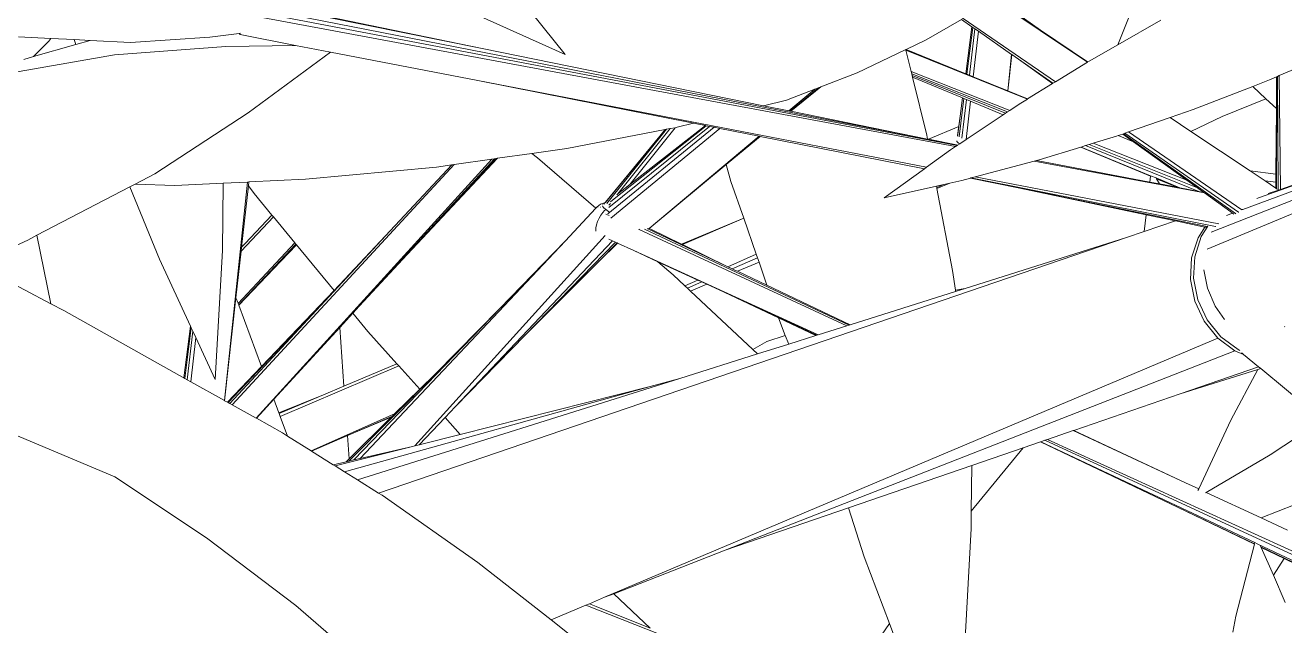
# Model space of a CAD drawing. Header units: millimetres. Extents: x 18 to 174501, y 22 to 24571.
# Drawn here: x 22337.6 to 22476.7, y 15896.5 to 15962.8 of the extents above; entities that cross this region are included whole.
import ezdxf

# ---------------------------------------------------------------- set-up
doc = ezdxf.new("R2010")
doc.units = ezdxf.units.MM
doc.header["$MEASUREMENT"] = 0
doc.layers.add('Edges', color=7, linetype='Continuous', lineweight=18)

# ---------------------------------------------------------------- blocks, each defined once
blk = doc.blocks.new('BAMBOOPLAN')
at = {"layer": 'Edges'}
for p, q in [((7.053, 0.9016), (6.2598, 1.4322)), ((6.9789, 0.952), (6.261, 1.4395)), ((6.4446, 1.2532), (7.0024, 0.8705)), ((6.2288, 0.9136), (6.126, 1.0417)), ((8.293, 1.045), (7.2417, 0.6066)), ((7.1408, 1.0295), (7.1006, 0.9287)), ((6.8448, 0.7683), (5.7281, 0.9758)), ((6.8473, 0.77), (5.729, 0.9827)), ((6.8461, 0.7708), (5.7295, 0.9889)), ((6.2288, 0.9136), (6.08, 0.9803)), ((6.9408, 0.9785), (6.9789, 0.952)), ((5.8525, 0.9734), (6.0976, 0.9227)), ((5.8526, 0.9724), (6.0976, 0.9227)), ((6.8539, 0.9686), (6.7985, 0.9367)), ((6.8539, 0.9686), (6.8703, 0.9572)), ((6.8607, 0.8832), (6.8703, 0.9572)), ((6.8627, 0.8824), (6.8719, 0.9561)), ((6.8703, 0.9572), (6.8719, 0.9561)), ((6.8719, 0.9561), (6.8751, 0.9539)), ((7.1006, 0.9287), (7.1688, 0.9674)), ((5.366, 0.9414), (5.4173, 0.9388)), ((5.3898, 0.9101), (5.4139, 0.9347)), ((5.4139, 0.9347), (5.4173, 0.9388)), ((5.4173, 0.9388), (5.4539, 0.9369)), ((5.4567, 0.9292), (5.4539, 0.9369)), ((5.4539, 0.9369), (5.4794, 0.9356)), ((5.4794, 0.9356), (5.4567, 0.9292)), ((5.4794, 0.9356), (5.5431, 0.9324)), ((5.5431, 0.9324), (5.6678, 0.9407)), ((5.6678, 0.9407), (5.7145, 0.9468)), ((5.7145, 0.9468), (5.7162, 0.947)), ((5.7157, 0.9449), (5.7145, 0.9468)), ((5.7157, 0.9449), (5.8033, 0.9279)), ((6.7985, 0.9367), (6.7666, 0.9215)), ((6.8751, 0.9539), (6.8665, 0.8808)), ((6.8807, 0.95), (6.8726, 0.8783)), ((6.8751, 0.9539), (6.8807, 0.95)), ((6.8807, 0.95), (6.9331, 0.9136)), ((7.0531, 0.9017), (6.9789, 0.952)), ((5.4567, 0.9292), (5.3898, 0.9101)), ((5.5177, 0.9128), (5.6933, 0.926)), ((5.6933, 0.926), (5.8033, 0.9279)), ((5.7286, 0.8216), (5.8586, 0.9173)), ((5.8033, 0.9279), (5.8586, 0.9173)), ((5.8586, 0.9173), (6.0907, 0.8724)), ((6.0976, 0.9227), (6.5416, 0.8326)), ((6.7662, 0.9213), (6.6893, 0.8845)), ((6.7666, 0.9215), (6.7662, 0.9213)), ((6.7664, 0.9205), (6.7662, 0.9213)), ((6.9583, 0.8433), (6.7664, 0.9205)), ((6.7747, 0.8868), (6.7664, 0.9205)), ((6.8607, 0.8832), (6.7666, 0.9215)), ((7.0557, 0.9032), (7.1006, 0.9287)), ((5.295, 0.8742), (5.5177, 0.9128)), ((5.3898, 0.9101), (5.3746, 0.9058)), ((6.927, 0.8562), (6.9331, 0.9136)), ((6.9272, 0.8561), (6.9336, 0.9133)), ((6.9331, 0.9136), (6.9336, 0.9133)), ((6.9336, 0.9133), (6.9442, 0.9059)), ((6.9979, 0.8677), (6.9442, 0.9059)), ((6.9442, 0.9059), (6.9985, 0.8681)), ((7.0024, 0.8705), (7.053, 0.9016)), ((7.053, 0.9016), (7.0531, 0.9017)), ((7.0531, 0.9017), (7.0557, 0.9032)), ((7.9594, 0.9136), (7.2483, 0.6333)), ((6.6893, 0.8845), (6.6319, 0.8624)), ((6.7747, 0.8868), (6.9304, 0.8254)), ((6.7756, 0.8831), (6.7747, 0.8868)), ((6.7756, 0.8831), (6.9266, 0.8229)), ((6.7762, 0.8805), (6.7756, 0.8831)), ((6.7762, 0.8805), (6.9236, 0.8209)), ((6.777, 0.8775), (6.7762, 0.8805)), ((6.8557, 0.8449), (6.777, 0.8775)), ((6.7994, 0.7861), (6.777, 0.8775)), ((6.8627, 0.8824), (6.8607, 0.8832)), ((6.8665, 0.8808), (6.8627, 0.8824)), ((6.8726, 0.8783), (6.8665, 0.8808)), ((6.927, 0.8562), (6.8726, 0.8783)), ((7.2979, 0.6692), (7.8982, 0.891)), ((7.3399, 0.8734), (7.3513, 0.8783)), ((7.351, 0.8283), (7.3513, 0.8783)), ((7.3513, 0.8783), (7.3516, 0.8785)), ((7.3514, 0.7019), (7.3516, 0.8785)), ((7.3516, 0.8785), (7.3526, 0.8789)), ((7.3526, 0.8789), (7.3555, 0.8801)), ((7.3526, 0.8789), (7.3537, 0.7002)), ((7.3555, 0.8801), (7.387, 0.8937)), ((7.3555, 0.8801), (7.3573, 0.7008)), ((6.0907, 0.8724), (6.4314, 0.8052)), ((6.0907, 0.8724), (6.7988, 0.7356)), ((6.6228, 0.8589), (6.5779, 0.8416)), ((6.5818, 0.8244), (6.6228, 0.8589)), ((6.5839, 0.824), (6.6284, 0.861)), ((6.6319, 0.8624), (6.5846, 0.8239)), ((6.6284, 0.861), (6.6228, 0.8589)), ((6.6319, 0.8624), (6.6284, 0.861)), ((6.9272, 0.8561), (6.927, 0.8562)), ((6.9584, 0.8434), (6.9272, 0.8561)), ((6.9584, 0.8434), (6.9979, 0.8677)), ((6.9979, 0.8677), (6.9985, 0.8681)), ((6.9985, 0.8681), (7.0024, 0.8705)), ((7.2197, 0.8267), (7.3138, 0.8632)), ((7.3138, 0.8632), (7.3399, 0.8734)), ((7.3346, 0.8437), (7.3138, 0.8632)), ((6.5779, 0.8416), (6.5416, 0.8326)), ((6.8503, 0.7836), (6.8579, 0.844)), ((6.852, 0.816), (6.8557, 0.8449)), ((6.862, 0.8423), (6.8548, 0.7814)), ((6.8579, 0.844), (6.8557, 0.8449)), ((6.862, 0.8423), (6.8579, 0.844)), ((6.8682, 0.8398), (6.8613, 0.7794)), ((6.8682, 0.8398), (6.862, 0.8423)), ((6.9199, 0.8184), (6.8682, 0.8398)), ((6.9304, 0.8254), (6.945, 0.8351)), ((6.945, 0.8351), (6.9583, 0.8433)), ((6.9583, 0.8433), (6.9584, 0.8434)), ((7.3346, 0.8437), (7.2653, 0.8156)), ((7.351, 0.8283), (7.3346, 0.8437)), ((5.581, 0.7255), (5.7286, 0.8216)), ((6.5416, 0.8326), (6.5818, 0.8244)), ((6.5818, 0.8244), (6.5839, 0.824)), ((6.5839, 0.824), (6.5846, 0.8239)), ((6.5846, 0.8239), (6.8005, 0.7801)), ((6.848, 0.7857), (6.852, 0.816)), ((6.8498, 0.8002), (6.852, 0.816)), ((6.8613, 0.7794), (6.9199, 0.8184)), ((6.9199, 0.8184), (6.9236, 0.8209)), ((6.9236, 0.8209), (6.9266, 0.8229)), ((6.9266, 0.8229), (6.9304, 0.8254)), ((7.1836, 0.8142), (7.2197, 0.8267)), ((7.2653, 0.8156), (7.2162, 0.7923)), ((7.3503, 0.725), (7.351, 0.8283)), ((6.3866, 0.7951), (6.2316, 0.7652)), ((6.3888, 0.7955), (6.2944, 0.6786)), ((6.4637, 0.7988), (6.296, 0.6624)), ((6.4563, 0.8002), (6.2974, 0.6725)), ((6.4729, 0.7969), (6.3006, 0.6552)), ((6.4514, 0.8012), (6.3007, 0.6815)), ((6.3943, 0.7966), (6.3119, 0.6936)), ((6.4021, 0.7981), (6.3309, 0.7084)), ((6.3331, 0.7101), (6.4504, 0.8014)), ((6.3779, 0.7845), (6.3866, 0.7951)), ((6.3888, 0.7955), (6.3866, 0.7951)), ((6.3943, 0.7966), (6.3888, 0.7955)), ((6.4021, 0.7981), (6.3943, 0.7966)), ((6.4054, 0.7987), (6.4021, 0.7981)), ((6.4314, 0.8052), (6.4054, 0.7987)), ((6.4314, 0.8052), (6.4504, 0.8014)), ((6.4504, 0.8014), (6.4514, 0.8012)), ((6.4514, 0.8012), (6.4563, 0.8002)), ((6.4563, 0.8002), (6.4637, 0.7988)), ((6.4637, 0.7988), (6.4729, 0.7969)), ((6.4729, 0.7969), (6.5347, 0.7848)), ((6.8498, 0.8002), (6.8021, 0.7798)), ((6.8482, 0.7876), (6.8498, 0.8002)), ((7.1178, 0.7913), (7.1836, 0.8142)), ((7.2162, 0.7923), (7.1836, 0.8142)), ((6.2922, 0.6809), (6.3779, 0.7845)), ((6.2925, 0.6803), (6.3779, 0.7845)), ((6.3614, 0.6391), (6.5347, 0.7848)), ((6.4827, 0.7398), (6.5363, 0.7844)), ((6.5347, 0.7848), (6.5363, 0.7844)), ((6.5363, 0.7844), (6.7955, 0.7333)), ((6.8005, 0.7801), (6.7994, 0.7861)), ((6.8005, 0.7801), (6.8021, 0.7798)), ((6.8021, 0.7798), (6.8461, 0.7708)), ((6.847, 0.7772), (6.8469, 0.7761)), ((6.8469, 0.7761), (6.8492, 0.7739)), ((6.8482, 0.7876), (6.8478, 0.7845)), ((6.8515, 0.7728), (6.8613, 0.7794)), ((7.0621, 0.7735), (7.0986, 0.7846)), ((7.0986, 0.7846), (7.1015, 0.7857)), ((7.1015, 0.7857), (7.1086, 0.7881)), ((7.1255, 0.776), (7.1015, 0.7857)), ((7.1086, 0.7881), (7.1095, 0.7884)), ((7.1255, 0.776), (7.1086, 0.7881)), ((7.1095, 0.7884), (7.1119, 0.7893)), ((7.2867, 0.6626), (7.1095, 0.7884)), ((7.1119, 0.7893), (7.1178, 0.7913)), ((7.1119, 0.7893), (7.291, 0.6647)), ((7.1178, 0.7913), (7.2966, 0.6687)), ((7.2097, 0.7153), (7.1255, 0.776)), ((7.3097, 0.7298), (7.2162, 0.7923)), ((6.1762, 0.7574), (6.1222, 0.7498)), ((6.2316, 0.7652), (6.1762, 0.7574)), ((6.1849, 0.7505), (6.1762, 0.7574)), ((6.7988, 0.7356), (6.837, 0.7632)), ((6.837, 0.7632), (6.8448, 0.7683)), ((6.8448, 0.7683), (6.8473, 0.77)), ((6.848, 0.7705), (6.8461, 0.7708)), ((6.8473, 0.77), (6.848, 0.7705)), ((6.848, 0.7705), (6.8515, 0.7728)), ((6.8492, 0.7739), (6.8515, 0.7728)), ((6.9767, 0.7474), (7.0424, 0.7675)), ((7.0424, 0.7675), (7.0429, 0.7676)), ((7.1524, 0.7215), (7.0424, 0.7675)), ((7.0429, 0.7676), (7.0499, 0.7698)), ((7.1524, 0.7223), (7.0429, 0.7676)), ((7.0499, 0.7698), (7.0554, 0.7715)), ((7.0499, 0.7698), (7.2284, 0.6976)), ((7.0554, 0.7715), (7.0621, 0.7735)), ((7.0554, 0.7715), (7.2266, 0.7031)), ((7.0621, 0.7735), (7.2097, 0.7153)), ((6.0535, 0.74), (5.7034, 0.3611)), ((5.741, 0.3402), (6.1128, 0.7484)), ((6.0257, 0.7361), (5.8192, 0.7167)), ((5.9037, 0.5165), (6.1173, 0.7491)), ((6.0498, 0.7395), (5.9454, 0.6274)), ((6.1222, 0.7498), (5.9792, 0.5979)), ((5.9792, 0.5979), (6.1198, 0.7494)), ((6.0498, 0.7395), (6.0257, 0.7361)), ((6.0535, 0.74), (6.0498, 0.7395)), ((6.1128, 0.7484), (6.0535, 0.74)), ((6.1173, 0.7491), (6.1128, 0.7484)), ((6.1198, 0.7494), (6.1173, 0.7491)), ((6.1222, 0.7498), (6.1198, 0.7494)), ((6.2773, 0.671), (6.1849, 0.7505)), ((6.3615, 0.639), (6.4827, 0.7398)), ((6.4904, 0.7133), (6.4827, 0.7398)), ((6.7955, 0.7333), (6.7988, 0.7356)), ((6.8759, 0.7207), (6.9688, 0.7453)), ((6.9688, 0.7453), (6.9724, 0.7462)), ((7.2374, 0.6954), (6.9688, 0.7453)), ((6.9724, 0.7462), (6.9767, 0.7474)), ((7.1513, 0.7122), (6.9724, 0.7462)), ((7.3243, 0.6881), (7.4703, 0.7397)), ((5.55, 0.7093), (5.581, 0.7255)), ((5.8192, 0.7167), (5.7296, 0.7125)), ((6.7321, 0.6876), (6.7955, 0.7333)), ((6.8544, 0.715), (6.8683, 0.7187)), ((6.8683, 0.7187), (6.8688, 0.7188)), ((6.9464, 0.7027), (6.8683, 0.7187)), ((6.8688, 0.7188), (6.8759, 0.7207)), ((6.8688, 0.7188), (7.2551, 0.6425)), ((6.8759, 0.7207), (7.2602, 0.6465)), ((7.1513, 0.7122), (7.1524, 0.7215)), ((7.1524, 0.7215), (7.1524, 0.7223)), ((7.1611, 0.7188), (7.1524, 0.7223)), ((7.1617, 0.7176), (7.1611, 0.7188)), ((7.1988, 0.7032), (7.1611, 0.7188)), ((7.1942, 0.7041), (7.1617, 0.7176)), ((7.1663, 0.7094), (7.1617, 0.7176)), ((7.3503, 0.725), (7.3097, 0.7298)), ((7.3331, 0.7142), (7.3097, 0.7298)), ((7.3503, 0.712), (7.3503, 0.725)), ((5.3953, 0.6286), (5.5416, 0.7049)), ((5.5416, 0.7049), (5.55, 0.7093)), ((5.5885, 0.5908), (5.5416, 0.7049)), ((5.6128, 0.7071), (5.55, 0.7093)), ((5.6891, 0.7106), (5.6128, 0.7071)), ((5.688, 0.6043), (5.6891, 0.7106)), ((5.7276, 0.7124), (5.6891, 0.7106)), ((5.691, 0.368), (5.7276, 0.7124)), ((5.7182, 0.6099), (5.7289, 0.7063)), ((5.7296, 0.7125), (5.7276, 0.7124)), ((5.7289, 0.7063), (5.7296, 0.7125)), ((5.7379, 0.6944), (5.7289, 0.7063)), ((6.3119, 0.6936), (6.3186, 0.6989)), ((6.3186, 0.6989), (6.3309, 0.7084)), ((6.3242, 0.7033), (6.3309, 0.7084)), ((6.3309, 0.7084), (6.3331, 0.7101)), ((6.5104, 0.6555), (6.4904, 0.7133)), ((6.7321, 0.6876), (6.8146, 0.7061)), ((6.8146, 0.7061), (6.8265, 0.7087)), ((6.815, 0.7039), (6.8146, 0.7061)), ((6.8265, 0.7087), (6.815, 0.7039)), ((6.8153, 0.7024), (6.815, 0.7039)), ((6.8355, 0.7108), (6.8153, 0.7024)), ((6.8399, 0.5729), (6.8153, 0.7024)), ((6.8265, 0.7087), (6.8355, 0.7108)), ((6.8355, 0.7108), (6.8544, 0.715)), ((7.2417, 0.6422), (6.9464, 0.7027)), ((7.1455, 0.6609), (6.9464, 0.7027)), ((7.1663, 0.7094), (7.1513, 0.7122)), ((7.1942, 0.7041), (7.1663, 0.7094)), ((7.1988, 0.7032), (7.1942, 0.7041)), ((7.2284, 0.6976), (7.1988, 0.7032)), ((7.2266, 0.7031), (7.2097, 0.7153)), ((7.2365, 0.696), (7.2266, 0.7031)), ((7.2365, 0.696), (7.2284, 0.6976)), ((7.2374, 0.6954), (7.2365, 0.696)), ((7.3503, 0.712), (7.3331, 0.7142)), ((7.3502, 0.7027), (7.3331, 0.7142)), ((7.3379, 0.6941), (7.3543, 0.6998)), ((7.3502, 0.7027), (7.3503, 0.712)), ((7.3514, 0.7019), (7.3502, 0.7027)), ((7.3521, 0.7014), (7.3514, 0.7019)), ((7.3543, 0.6998), (7.3573, 0.7008)), ((7.3573, 0.7008), (7.3901, 0.7121)), ((5.7661, 0.6602), (5.7379, 0.6944)), ((6.2845, 0.6773), (6.2792, 0.6731)), ((6.291, 0.6796), (6.2845, 0.6773)), ((6.2878, 0.6764), (6.288, 0.6766)), ((6.2887, 0.6765), (6.2885, 0.6763)), ((6.2912, 0.6797), (6.2895, 0.6775)), ((6.2912, 0.6797), (6.291, 0.6796)), ((6.2922, 0.6809), (6.2912, 0.6797)), ((6.3, 0.6788), (6.2976, 0.6758)), ((6.3, 0.6788), (6.3, 0.6788)), ((6.3007, 0.6815), (6.3003, 0.6812)), ((6.31, 0.6921), (6.3119, 0.6936)), ((7.2791, 0.6653), (7.2374, 0.6954)), ((7.3202, 0.6866), (7.3243, 0.6881)), ((5.7685, 0.6573), (5.7175, 0.6032)), ((5.7661, 0.6602), (5.7238, 0.6157)), ((5.7685, 0.6573), (5.7661, 0.6602)), ((5.8019, 0.6168), (5.7685, 0.6573)), ((6.2773, 0.671), (6.2285, 0.6193)), ((6.2792, 0.6731), (6.2773, 0.671)), ((6.2804, 0.673), (6.2805, 0.6731)), ((6.285, 0.6602), (6.2823, 0.6553)), ((6.2841, 0.6726), (6.2844, 0.6729)), ((6.288, 0.6644), (6.285, 0.6602)), ((6.2874, 0.6743), (6.2875, 0.6741)), ((6.2875, 0.6741), (6.2893, 0.6724)), ((6.291, 0.6676), (6.288, 0.6644)), ((6.2893, 0.6724), (6.2899, 0.6719)), ((6.2899, 0.6719), (6.2897, 0.6707)), ((6.2899, 0.6719), (6.2926, 0.6695)), ((6.2925, 0.6688), (6.291, 0.6676)), ((6.2926, 0.6695), (6.297, 0.6658)), ((6.2981, 0.6597), (6.2931, 0.662)), ((6.297, 0.6658), (6.2979, 0.665)), ((6.2974, 0.6725), (6.2974, 0.6725)), ((6.2981, 0.6597), (6.2981, 0.6596)), ((7.1425, 0.6343), (7.1455, 0.6609)), ((7.1918, 0.6511), (7.1455, 0.6609)), ((7.2721, 0.6597), (7.2723, 0.6598)), ((7.2723, 0.6598), (7.2819, 0.6633)), ((7.2819, 0.6633), (7.2791, 0.6653)), ((7.2837, 0.662), (7.2819, 0.6633)), ((7.287, 0.6624), (7.2867, 0.6626)), ((7.291, 0.6647), (7.2914, 0.6645)), ((7.2966, 0.6687), (7.2967, 0.6686)), ((7.297, 0.6689), (7.2979, 0.6692)), ((6.2772, 0.6402), (6.277, 0.6361)), ((6.277, 0.6361), (6.2771, 0.6349)), ((6.2783, 0.6449), (6.2772, 0.6402)), ((6.28, 0.6501), (6.2783, 0.6449)), ((6.2823, 0.6553), (6.28, 0.6501)), ((6.3454, 0.6377), (6.3451, 0.6379)), ((6.6732, 0.4858), (6.3454, 0.6377)), ((6.3539, 0.6381), (6.3537, 0.6383)), ((6.6767, 0.4869), (6.3539, 0.6381)), ((6.3594, 0.6387), (6.3589, 0.6389)), ((6.4923, 0.5757), (6.3594, 0.6387)), ((6.361, 0.6387), (6.3614, 0.6391)), ((6.3614, 0.6391), (6.3615, 0.639)), ((6.3615, 0.639), (6.3637, 0.6379)), ((6.3637, 0.6379), (6.4124, 0.6144)), ((6.5104, 0.6555), (6.4124, 0.6144)), ((6.5106, 0.6552), (6.4137, 0.6138)), ((6.5106, 0.6552), (6.5104, 0.6555)), ((6.5302, 0.5986), (6.5106, 0.6552)), ((7.1918, 0.6511), (7.1425, 0.6343)), ((7.2382, 0.6414), (7.1918, 0.6511)), ((7.2382, 0.6414), (7.2274, 0.6246)), ((7.2427, 0.6428), (7.2323, 0.6266)), ((7.24, 0.641), (7.2382, 0.6414)), ((7.2419, 0.6421), (7.2417, 0.6422)), ((7.2551, 0.6425), (7.2555, 0.6424)), ((7.2602, 0.6465), (7.2604, 0.6464)), ((5.2993, 0.5828), (5.3806, 0.621)), ((5.3806, 0.621), (5.3953, 0.6286)), ((5.4171, 0.5206), (5.3953, 0.6286)), ((5.9454, 0.6274), (5.6994, 0.3633)), ((5.7128, 0.5211), (5.8019, 0.6168)), ((5.8038, 0.6145), (5.8019, 0.6168)), ((5.8727, 0.5505), (5.9454, 0.6274)), ((6.2285, 0.6193), (5.9055, 0.2766)), ((7.1144, 0.6247), (5.9341, 0.2221)), ((5.9914, 0.2963), (6.2919, 0.628)), ((6.3035, 0.6197), (6.0549, 0.3578)), ((6.2285, 0.6193), (6.1258, 0.513)), ((6.3081, 0.6175), (6.1659, 0.4717)), ((6.3108, 0.6163), (6.2822, 0.5877)), ((6.2978, 0.6223), (6.3035, 0.6197)), ((6.3035, 0.6197), (6.3081, 0.6175)), ((6.3081, 0.6175), (6.3108, 0.6163)), ((6.3108, 0.6163), (6.3113, 0.6161)), ((7.1144, 0.6247), (6.86, 0.5446)), ((7.1425, 0.6343), (7.1144, 0.6247)), ((7.2274, 0.6246), (7.2173, 0.5927)), ((7.2323, 0.6266), (7.2222, 0.5947)), ((5.6765, 0.401), (5.688, 0.6043)), ((5.7093, 0.5296), (5.7175, 0.6032)), ((5.7138, 0.5186), (5.8038, 0.6145)), ((5.7175, 0.6032), (5.7182, 0.6098)), ((5.7182, 0.6099), (5.7238, 0.6157)), ((5.7238, 0.6157), (5.7182, 0.6098)), ((5.7182, 0.6098), (5.7182, 0.6099)), ((5.7685, 0.5758), (5.8044, 0.6138)), ((5.8047, 0.6135), (5.7685, 0.5758)), ((5.8044, 0.6138), (5.8038, 0.6145)), ((5.8047, 0.6135), (5.8044, 0.6138)), ((5.8641, 0.5414), (5.8047, 0.6135)), ((5.9037, 0.5165), (5.9792, 0.5979)), ((6.3113, 0.6161), (6.2822, 0.5877)), ((6.3113, 0.6161), (6.3373, 0.6042)), ((6.3373, 0.6042), (6.6282, 0.4717)), ((6.3373, 0.6042), (6.3752, 0.5868)), ((6.4124, 0.6144), (6.4137, 0.6138)), ((6.4137, 0.6138), (6.4856, 0.5789)), ((6.4856, 0.5789), (6.5302, 0.5986)), ((6.5321, 0.593), (6.5302, 0.5986)), ((5.4171, 0.5206), (5.2993, 0.5828)), ((5.6375, 0.4851), (5.5885, 0.5908)), ((6.2822, 0.5877), (6.1659, 0.4717)), ((6.3992, 0.5661), (6.3752, 0.5868)), ((6.3752, 0.5868), (6.4379, 0.5579)), ((6.4856, 0.5789), (6.4923, 0.5757)), ((6.4923, 0.5757), (6.5321, 0.593)), ((6.5346, 0.5859), (6.5008, 0.5717)), ((6.5346, 0.5859), (6.5321, 0.593)), ((6.5472, 0.5497), (6.5346, 0.5859)), ((7.2173, 0.5927), (7.2155, 0.5586)), ((7.2222, 0.5947), (7.2204, 0.5606)), ((5.7139, 0.5182), (5.7685, 0.5758)), ((6.4175, 0.5489), (6.3992, 0.5661)), ((6.4175, 0.5489), (6.4379, 0.5579)), ((6.4379, 0.5579), (6.4442, 0.5549)), ((6.4923, 0.5757), (6.4965, 0.5737)), ((6.5008, 0.5717), (6.4965, 0.5737)), ((6.5472, 0.5497), (6.5008, 0.5717)), ((6.8445, 0.5417), (6.8399, 0.5729)), ((7.2155, 0.5586), (7.2222, 0.5247)), ((7.2204, 0.5606), (7.2271, 0.5267)), ((7.2367, 0.5739), (7.2425, 0.5453)), ((5.697, 0.3646), (5.8727, 0.5505)), ((5.7498, 0.4217), (5.8641, 0.5414)), ((5.8641, 0.5414), (5.8727, 0.5505)), ((6.4216, 0.5451), (6.4175, 0.5489)), ((6.4216, 0.5451), (6.4442, 0.5549)), ((6.4266, 0.5404), (6.4216, 0.5451)), ((6.4522, 0.5512), (6.4266, 0.5404)), ((6.5249, 0.4482), (6.4266, 0.5404)), ((6.4442, 0.5549), (6.4522, 0.5512)), ((6.4522, 0.5512), (6.4795, 0.5386)), ((6.4795, 0.5386), (6.6261, 0.471)), ((6.5653, 0.4982), (6.4795, 0.5386)), ((6.6784, 0.4875), (6.5472, 0.5497)), ((6.8448, 0.5398), (6.6784, 0.4875)), ((6.86, 0.5446), (6.8445, 0.5417)), ((6.8448, 0.5398), (6.8445, 0.5417)), ((6.86, 0.5446), (6.8448, 0.5398)), ((7.2425, 0.5453), (7.2546, 0.5167)), ((5.4377, 0.5098), (5.4171, 0.5206)), ((5.6914, 0.3677), (5.7093, 0.5296)), ((5.7128, 0.5213), (5.7093, 0.5296)), ((5.7128, 0.5211), (5.7128, 0.5213)), ((5.7138, 0.5186), (5.7128, 0.5211)), ((5.7139, 0.5182), (5.7138, 0.5186)), ((5.7498, 0.4217), (5.7139, 0.5182)), ((7.2222, 0.5247), (7.2368, 0.4933)), ((7.2271, 0.5267), (7.2417, 0.4953)), ((5.6201, 0.4074), (5.4377, 0.5098)), ((5.8731, 0.4832), (5.8936, 0.5055)), ((5.8936, 0.5055), (5.9037, 0.5165)), ((5.9176, 0.4765), (5.8936, 0.5055)), ((6.1258, 0.513), (5.8952, 0.2742)), ((6.1258, 0.513), (6.024, 0.4102)), ((6.5761, 0.4706), (6.5653, 0.4982)), ((6.6243, 0.4704), (6.5653, 0.4982)), ((7.2546, 0.5167), (7.2691, 0.4956)), ((5.627, 0.4036), (5.6375, 0.4851)), ((5.6286, 0.4026), (5.6386, 0.4827)), ((5.6411, 0.4774), (5.6321, 0.4007)), ((5.6386, 0.4827), (5.6375, 0.4851)), ((5.6411, 0.4774), (5.6386, 0.4827)), ((5.6457, 0.4675), (5.6411, 0.4774)), ((5.769, 0.3699), (5.8731, 0.4832)), ((5.8796, 0.3905), (5.8731, 0.4832)), ((6.6732, 0.4858), (6.6282, 0.4717)), ((6.6767, 0.4869), (6.6732, 0.4858)), ((6.6784, 0.4875), (6.6767, 0.4869)), ((7.2368, 0.4933), (7.2585, 0.4665)), ((7.2417, 0.4953), (7.2634, 0.4685)), ((7.3642, 0.4842), (7.364, 0.4844)), ((5.6457, 0.4675), (5.6378, 0.3976)), ((5.6765, 0.401), (5.6457, 0.4675)), ((5.9633, 0.4257), (5.9176, 0.4765)), ((6.1659, 0.4717), (6.0549, 0.3578)), ((6.2908, 0.0577), (7.2585, 0.4665)), ((6.547, 0.461), (6.5249, 0.4482)), ((6.5761, 0.4706), (6.547, 0.461)), ((6.5815, 0.457), (6.5761, 0.4706)), ((6.6243, 0.4704), (6.5815, 0.457)), ((6.6261, 0.471), (6.6243, 0.4704)), ((6.6282, 0.4717), (6.6261, 0.471)), ((7.2585, 0.4665), (7.2856, 0.4462)), ((7.2634, 0.4685), (7.2905, 0.4482)), ((6.5321, 0.4414), (6.4097, 0.4029)), ((6.4811, 0.132), (7.2856, 0.4462)), ((6.5321, 0.4414), (6.5249, 0.4482)), ((6.5815, 0.457), (6.5321, 0.4414)), ((7.2856, 0.4462), (7.299, 0.4407)), ((7.2905, 0.4482), (7.2934, 0.447)), ((7.296, 0.4433), (7.2968, 0.4426)), ((7.2968, 0.4426), (7.299, 0.4407)), ((7.299, 0.4407), (7.3229, 0.421)), ((5.6959, 0.3652), (5.7498, 0.4217)), ((5.9662, 0.4225), (5.7792, 0.3426)), ((5.9633, 0.4257), (5.8796, 0.3905)), ((5.9662, 0.4225), (5.9633, 0.4257)), ((5.9992, 0.3858), (5.9662, 0.4225)), ((7.3229, 0.421), (7.1994, 0.3786)), ((7.3263, 0.4182), (7.3216, 0.4167)), ((7.3229, 0.421), (7.3263, 0.4182)), ((7.3263, 0.4182), (7.4241, 0.3373)), ((5.627, 0.4036), (5.6201, 0.4074)), ((5.6286, 0.4026), (5.627, 0.4036)), ((5.6321, 0.4007), (5.6286, 0.4026)), ((5.6378, 0.3976), (5.6321, 0.4007)), ((5.691, 0.368), (5.6378, 0.3976)), ((6.024, 0.4102), (5.8875, 0.2724)), ((6.4097, 0.4029), (5.9012, 0.2428)), ((6.024, 0.4102), (5.9992, 0.3858)), ((6.363, 0.3899), (6.4097, 0.4029)), ((7.3216, 0.4167), (7.1994, 0.3786)), ((7.3216, 0.4167), (7.2789, 0.3372)), ((5.8796, 0.3905), (5.8473, 0.3769)), ((5.8805, 0.2557), (6.363, 0.3899)), ((5.9992, 0.3858), (5.9595, 0.3467)), ((6.0633, 0.3144), (6.363, 0.3899)), ((7.1994, 0.3786), (7.0312, 0.3208)), ((5.6914, 0.3677), (5.691, 0.368)), ((5.6959, 0.3652), (5.6914, 0.3677)), ((5.697, 0.3646), (5.6959, 0.3652)), ((5.6994, 0.3633), (5.697, 0.3646)), ((5.7034, 0.3611), (5.6994, 0.3633)), ((5.741, 0.3402), (5.7034, 0.3611)), ((5.7415, 0.3399), (5.769, 0.3699)), ((5.7771, 0.3483), (5.769, 0.3699)), ((5.7771, 0.3483), (5.8473, 0.3769)), ((5.8473, 0.3769), (5.7774, 0.3475)), ((6.0549, 0.3578), (6.0392, 0.3412)), ((5.7415, 0.3399), (5.741, 0.3402)), ((5.7827, 0.3169), (5.7415, 0.3399)), ((5.7774, 0.3475), (5.7771, 0.3483)), ((5.7792, 0.3426), (5.7774, 0.3475)), ((5.7906, 0.312), (5.7792, 0.3426)), ((5.8279, 0.2886), (5.9595, 0.3467)), ((5.8733, 0.3076), (5.9563, 0.3435)), ((5.9544, 0.3417), (5.8851, 0.3126)), ((5.9544, 0.3417), (5.8877, 0.276)), ((5.9563, 0.3435), (5.9544, 0.3417)), ((5.9595, 0.3467), (5.9563, 0.3435)), ((6.0392, 0.3412), (5.9982, 0.2981)), ((6.0633, 0.3144), (6.0392, 0.3412)), ((7.0301, 0.3205), (6.99, 0.3067)), ((7.0312, 0.3208), (7.0301, 0.3205)), ((7.2074, 0.2383), (7.0301, 0.3205)), ((7.2074, 0.2383), (7.0312, 0.3208)), ((7.2789, 0.3372), (7.2285, 0.2285)), ((7.4241, 0.3373), (7.341, 0.2822)), ((5.5179, 0.2474), (5.3543, 0.3163)), ((5.7906, 0.312), (5.7827, 0.3169)), ((5.8279, 0.2886), (5.7906, 0.312)), ((5.8286, 0.2882), (5.8733, 0.3076)), ((5.8851, 0.3126), (5.8733, 0.3076)), ((5.8877, 0.276), (5.8851, 0.3126)), ((5.9982, 0.2981), (6.0633, 0.3144)), ((6.9789, 0.3029), (6.9514, 0.2934)), ((6.9794, 0.303), (6.9789, 0.3029)), ((7.1948, 0.2), (6.9789, 0.3029)), ((6.9856, 0.3052), (6.9794, 0.303)), ((7.3171, 0.1439), (6.9794, 0.303)), ((6.99, 0.3067), (6.9856, 0.3052)), ((6.9856, 0.3052), (7.4034, 0.1124)), ((6.99, 0.3067), (7.4051, 0.1175)), ((5.8286, 0.2882), (5.8279, 0.2886)), ((5.8628, 0.2668), (5.8286, 0.2882)), ((5.866, 0.2648), (5.9878, 0.2955)), ((5.9055, 0.2766), (5.9878, 0.2955)), ((5.9878, 0.2955), (5.9914, 0.2963)), ((5.9914, 0.2963), (5.9982, 0.2981)), ((6.9514, 0.2934), (6.8696, 0.1936)), ((6.9514, 0.2934), (6.8703, 0.2656)), ((7.341, 0.2822), (7.2404, 0.223)), ((5.8628, 0.2668), (5.883, 0.2714)), ((5.866, 0.2648), (5.8628, 0.2668)), ((5.8805, 0.2557), (5.866, 0.2648)), ((5.8877, 0.276), (5.883, 0.2714)), ((5.883, 0.2714), (5.8875, 0.2724)), ((5.8875, 0.2724), (5.8952, 0.2742)), ((5.8952, 0.2742), (5.9055, 0.2766)), ((6.8703, 0.2656), (6.6758, 0.1988)), ((6.8696, 0.1936), (6.8703, 0.2656)), ((5.6627, 0.1516), (5.5179, 0.2474)), ((5.9012, 0.2428), (5.8805, 0.2557)), ((5.9341, 0.2221), (5.9012, 0.2428)), ((5.9397, 0.2186), (5.9341, 0.2221)), ((7.2285, 0.2285), (7.2074, 0.2383)), ((7.2285, 0.2285), (7.2273, 0.2259)), ((7.2404, 0.223), (7.2392, 0.2222)), ((7.3268, 0.1829), (7.2404, 0.223)), ((7.4324, 0.2242), (7.3268, 0.1829)), ((6.0907, 0.1127), (5.9397, 0.2186)), ((6.6758, 0.1988), (6.4811, 0.132)), ((6.7006, 0.1213), (6.6758, 0.1988)), ((7.3165, 0.1414), (7.1948, 0.2)), ((7.3166, 0.1419), (7.1948, 0.2)), ((6.8693, 0.1663), (6.8696, 0.1936)), ((7.3687, 0.1635), (7.3268, 0.1829)), ((6.8587, -0.0268), (6.8693, 0.1663)), ((5.8036, 0.0447), (5.6627, 0.1516)), ((7.2871, 0.0282), (7.3165, 0.1414)), ((7.3165, 0.1414), (7.3166, 0.1419)), ((7.3166, 0.1419), (7.3171, 0.1439)), ((7.3207, 0.1422), (7.3171, 0.1439)), ((7.4023, 0.1037), (7.3207, 0.1422)), ((7.3266, 0.1371), (7.3255, 0.1397)), ((6.3053, 0.0633), (6.4811, 0.132)), ((6.7403, 0.0163), (6.7006, 0.1213)), ((7.403, 0.1007), (7.3266, 0.1371)), ((7.327, 0.1363), (7.3266, 0.1371)), ((7.3634, 0.1187), (7.327, 0.1363)), ((7.3463, 0.0924), (7.327, 0.1363)), ((6.2064, 0.022), (6.0907, 0.1127)), ((7.3634, 0.1187), (7.3463, 0.0924)), ((7.4043, 0.099), (7.3634, 0.1187)), ((7.3651, 0.0497), (7.3463, 0.0924)), ((6.2908, 0.0577), (6.3053, 0.0633)), ((6.363, 0.0093), (6.3053, 0.0633)), ((5.936, -0.0692), (5.8036, 0.0447)), ((6.2064, 0.022), (6.2616, 0.0453)), ((6.2616, 0.0453), (6.2669, 0.0476)), ((6.8195, -0.1742), (6.2616, 0.0453)), ((6.2669, 0.0476), (6.267, 0.0476)), ((6.2774, 0.0434), (6.2669, 0.0476)), ((6.267, 0.0476), (6.2908, 0.0577)), ((6.267, 0.0476), (6.2774, 0.0434)), ((6.363, 0.0093), (6.2774, 0.0434)), ((6.2352, -0.0006), (6.2064, 0.022)), ((7.2823, 0.0029), (7.2871, 0.0282)), ((6.7403, 0.0163), (6.6633, -0.096)), ((6.7659, -0.0517), (6.7403, 0.0163))]:
    blk.add_line(p, q, dxfattribs=at)

msp = doc.modelspace()

# ---------------------------------------------------------------- block references
at = {"xscale": 69.97983938875464, "yscale": 69.97983938875464, "zscale": 69.97983938875464}
msp.add_blockref('BAMBOOPLAN', (21961.34, 15895.62), dxfattribs=at)

doc.saveas('drawing.dxf')
